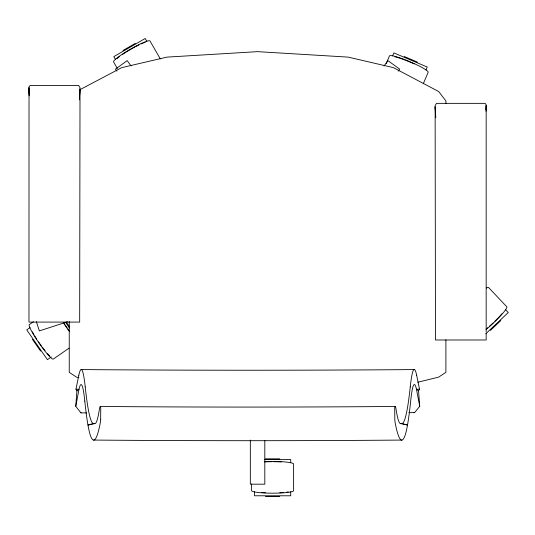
<?xml version="1.0" encoding="UTF-8"?>
<svg xmlns="http://www.w3.org/2000/svg" width="535" height="535" viewBox="0 0 535 535"><rect width="100%" height="100%" fill="white"/><g stroke="black" fill="none" stroke-linecap="round" stroke-linejoin="round"><path stroke-width="0.8" d="M486.041 111.28L486.114 104.606L485.018 103.355L436.493 103.355L435.129 105.596L435.47 339.986L486.168 339.986L486.168 333.459M486.054 109.655L486.168 105.596L486.168 328.824M100.66 419.433L100.74 408.539A8.139 0.341 -89.6 0 0 100.526 406.593A82.778 3.471 -89.6 0 0 99.383 409.442A393.653 16.518 -89.6 0 1 94.668 423.606L87.961 425.037A598.625 25.112 -89.6 0 0 91.304 437.677L92.047 438.941A693.166 29.084 -89.6 0 0 100.426 422.055A13.081 0.548 -89.6 0 0 100.66 419.433M79.434 99.878L80.016 87.7L78.652 85.46L30.127 85.46L29.024 86.71L28.97 322.09L79.675 322.09L80.009 88.957L79.447 98.346M81.173 412.826A8.747 1.418 -89.6 0 1 80.752 412.706L75.756 406.266L76.926 390.871L75.963 389.206L78.826 375.242M75.756 406.266L79.019 389.253L75.963 389.206M386.21 63.565L389.447 55.921A21.005 2.635 22.9 0 1 409.817 61.679A21.005 2.635 22.9 0 1 428.14 72.285L423.285 83.761M392.616 55.874L393.867 52.905L427.224 67.022L425.967 69.985M414.09 412.358A8.747 1.418 89.5 0 0 414.712 412.492L419.721 406.272L418.557 390.831L419.514 389.212L416.651 375.256M384.036 66.006L387.949 60.622L399.672 69.135L398.201 71.155M485.787 333.78L508.25 312.54L505.488 309.618M490.394 330.423L500.787 320.599M76.926 390.871L79.019 389.253A257.536 10.807 -89.6 0 1 84.797 401.143M33.411 321.762L29.325 324.605A21.005 2.561 55.2 0 0 39.209 343.316A21.005 2.561 55.2 0 0 53.299 359.099L68.982 348.198M30.054 327.621L26.75 329.921L47.421 359.66L51.387 356.905M122.97 50.497L135.355 43.348M79.407 89.974L121.759 67.624L167.027 57.111L257.569 51.648L348.111 57.111L393.385 67.624L438.653 91.518L445.896 100.881L445.896 103.683M67.524 321.762L39.369 330.911L36.387 321.729M94.668 423.6L94.247 423.339L87.961 425.037A602.791 25.292 -89.6 0 1 84.797 401.123M417.775 382.231L438.653 377.121L445.896 372.34L445.896 339.825M419.721 406.272L416.457 389.259L419.514 389.212M414.431 369.578C303.305 370.454 192.172 370.461 81.046 369.565M395.124 406.466C296.865 407.269 198.599 407.282 100.339 406.46M401.912 440.071C299.125 440.9 196.332 440.914 93.545 440.064M408.88 412.659L414.505 412.639M265.46 458.836L279.758 458.836M264.283 459.565L290.719 459.565L290.719 462.782M265.46 496.5L279.758 496.5M80.959 412.866L86.59 412.92M78.899 377.71L76.492 377.121L69.242 372.34L69.242 321.475M416.457 389.212A257.536 10.807 89.6 0 0 410.666 401.15A602.791 25.299 89.6 0 1 407.51 425.044L401.217 423.345L400.795 423.606L407.51 425.044A598.625 25.125 89.6 0 1 404.159 437.683L403.417 438.947A693.166 29.097 89.6 0 1 395.031 422.061A13.081 0.548 89.6 0 1 394.803 419.44L394.716 408.546A8.139 0.341 89.6 0 1 394.93 406.6A82.778 3.478 89.6 0 1 396.081 409.449A393.653 16.525 89.6 0 0 400.795 423.613M404.239 56.509L417.414 62.08M416.457 389.259L418.557 390.831M130.995 65.858L127.19 60.622L115.473 69.135L116.938 71.155M66.36 322.19L69.129 326.169M65.484 322.197L69.496 327.968M32.408 339.33L40.573 351.074M160.346 58.924L149.96 40.941A21.005 2.635 -30 0 0 130.453 49.166A21.005 2.635 -30 0 0 113.581 61.946L117.319 68.42M146.817 41.282L145.206 38.5L113.841 56.603L115.453 59.392M435.744 117.025L435.136 106.853L435.711 117.774M29.164 94.2L28.97 87.707L29.157 95.819M486.168 330.115L486.168 332.014M290.719 491.752L290.719 495.778L254.506 495.778L254.506 491.752M264.812 440.399L264.812 484.182L250.326 484.182L250.326 440.064M251.604 483.988L251.604 490.635A21.005 2.561 0 0 0 272.609 493.19A21.005 2.561 0 0 0 293.615 490.635L293.615 464.059A21.005 2.635 0 0 0 264.21 461.645M288.258 491.906A18.812 2.294 0 0 1 286.753 492.146M283.67 492.488A18.812 2.294 0 0 1 279.812 492.748M265.413 492.748A18.812 2.294 0 0 1 261.555 492.488M264.658 461.919A18.812 2.361 0 0 1 271.793 461.698M273.425 461.698A18.812 2.361 0 0 1 281.303 461.966M49.668 355.889A18.812 2.294 55.2 0 1 47.568 353.702M45.047 350.713A18.812 2.294 55.2 0 1 42.272 347.115M41.322 345.831A18.812 2.294 55.2 0 1 38.5 341.811M36.714 339.116A18.812 2.294 55.2 0 1 34.681 335.873M33.886 334.542A18.812 2.294 55.2 0 1 32.388 331.854M63.484 322.625A21.005 2.635 55.2 0 1 69.523 331.586M64.126 324.003A18.812 2.361 55.2 0 1 65.069 325.34M65.531 326.009A18.812 2.361 55.2 0 1 66.908 328.049M67.784 329.386A18.812 2.361 55.2 0 1 68.62 330.704M117.071 58.569A18.812 2.361 -30 0 1 119.419 56.65M122.602 54.376A18.812 2.361 -30 0 1 126.414 51.908M127.089 51.487A18.812 2.361 -30 0 1 134.847 47.033M135.542 46.672A18.812 2.361 -30 0 1 138.899 44.973M141.113 43.937A18.812 2.361 -30 0 1 142.457 43.348M143.24 43.027A18.812 2.361 -30 0 1 145.293 42.278M394.897 56.797A18.812 2.361 22.9 0 1 400.929 58.556M401.604 58.79A18.812 2.361 22.9 0 1 405.196 60.107M405.938 60.395A18.812 2.361 22.9 0 1 414.164 63.899M485.974 329.64A21.005 2.561 -43.4 0 0 506.819 306.816L488.562 287.502A21.005 2.635 -43.4 0 0 486.362 288.051M501.877 313.831A18.812 2.294 -43.4 0 1 494.902 321.207M493.13 322.913A18.812 2.294 -43.4 0 1 489.538 326.203M487.78 327.734A18.812 2.294 -43.4 0 1 486.088 329.152M410.251 386.939A284.54 11.944 89.6 0 1 416.651 375.209M410.251 386.899A600.049 25.185 89.6 0 1 402.006 423.593M78.826 375.202A284.54 11.937 -89.6 0 1 85.219 386.932M93.458 423.586A600.049 25.172 -89.6 0 1 85.219 386.892"/></g></svg>
